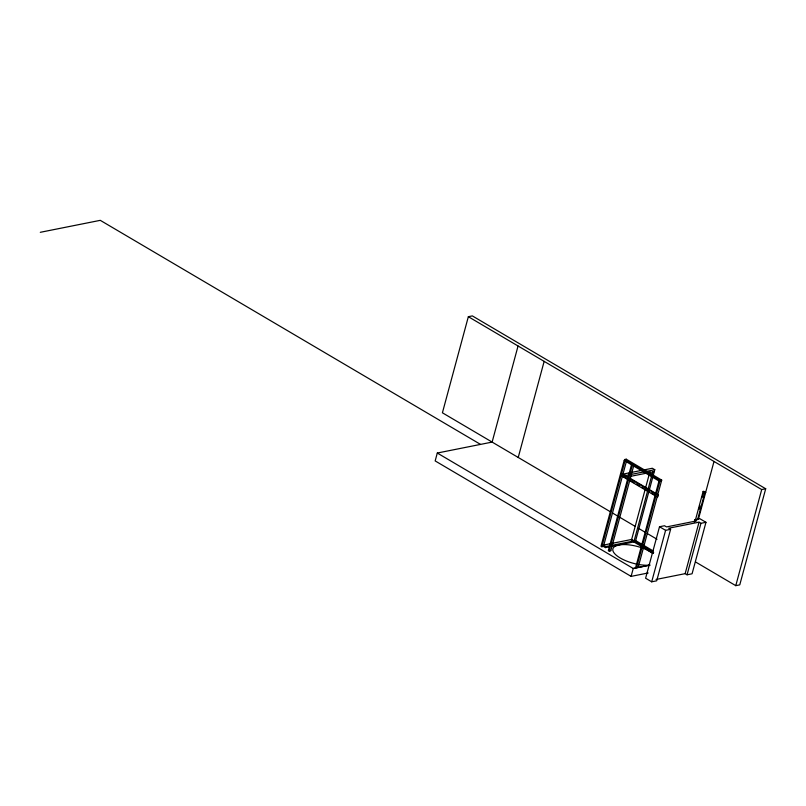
<?xml version="1.0" encoding="UTF-8"?>
<svg xmlns="http://www.w3.org/2000/svg" width="806" height="806" viewBox="0 0 806 806"><rect width="100%" height="100%" fill="white"/><g stroke="black" fill="none" stroke-linecap="round" stroke-linejoin="round"><path stroke-width="1.21" d="M695.659 562.024L735.777 585.66L739.767 584.864L765.7 488.768L472.336 315.902L468.346 316.698L442.413 412.793L610.394 511.77M518.057 345.996L492.123 442.091L437.295 453.032L435.169 460.921L631.108 576.381L648.165 572.975M518.228 457.465L544.151 361.37M624.318 460.548L624.6 459.521L626.222 459.198L661.706 480.104L638.281 566.94L636.649 567.263L635.833 566.779L658.986 480.981M660.608 480.648L661.434 481.142L659.802 481.464L624.156 460.458L601.004 546.256L601.83 546.74L624.982 460.941M625.94 460.226L626.222 459.198M626.282 461.828L603.452 546.418L601.83 546.74M602.636 545.934L605.447 547.606L605.719 546.579L635.652 540.604L652.941 550.8M631.491 464.78L608.339 550.579L609.165 551.062L610.787 550.74L633.939 464.941M609.165 551.062L632.317 465.264M631.38 540.483L649.938 471.681M611.613 546.377L633.848 541.944L652.739 471.923M635.37 541.632L654.784 469.717L652.306 468.256L623.199 474.069L625.678 475.52L643.863 471.893M631.108 576.381L633.244 568.492L649.817 565.046L647.722 565.258A23.414 8.654 15.1 0 1 620.177 557.974A23.414 8.654 15.1 0 1 615.321 546.166L618.706 545.037A23.414 8.654 15.1 0 1 645.969 549.41L652.941 553.369M636.649 567.263L660.084 480.436L661.706 480.104M630.342 478.391L658.421 494.934L657.918 496.778L657.172 496.919M650.16 551.556L650.432 550.518L631.652 539.456L603.251 545.128L605.719 546.579M651.268 552.211L651.55 551.173L650.432 550.518M694.218 522.117L694.863 519.719L696.787 520.847L666.522 526.923L664.517 525.744L659.51 526.741L645.616 578.224L651.701 581.811L656.709 580.804L670.602 529.33L668.728 528.222L699.034 522.177L700.958 523.306L705.965 522.308L692.072 573.791L687.065 574.789L685.15 573.65L656.044 579.464M651.701 581.811L665.595 530.328L670.602 529.33M694.994 521.623L703.134 491.438L705.663 492.335L703.134 491.438M699.004 509.402L699.981 505.775M702.258 497.322L703.89 491.287M697.744 519.054L704.918 492.486M698.5 518.893L714.005 461.455M685.15 573.65L699.034 522.177M687.065 574.789L700.958 523.306M735.777 585.66L761.71 489.564L765.7 488.768M40.3 232.309L100.276 220.34L480.255 444.237M646.291 471.409L654.784 469.717M631.158 476.235L654.26 471.621M657.666 495.086L658.421 494.934M694.863 519.719L699.87 518.721L705.965 522.308M605.447 547.606L609.145 546.871M649.938 565.157L633.244 568.492L437.295 453.032M468.346 316.698L761.71 489.564M624.6 459.521L660.084 480.436M622.786 473.938L628.186 477.122M623.098 474.714L655.51 493.816M622.685 475.973L625.154 477.434M622.282 475.772L627.683 478.955M630.927 480.87L634.161 482.774M636.327 484.043L639.561 485.958M641.727 487.227L643.883 488.507M646.039 489.776L649.283 491.68M651.439 492.96L654.684 494.864M621.527 475.923L656.094 496.284M659.51 526.741L665.595 530.328M612.56 513.049L635.33 526.469M638.584 528.383L645.092 532.222M647.258 533.501L657.011 539.244M651.55 551.173L653.696 552.442M633.848 541.944L653.414 553.47M609.971 550.256L610.787 550.74M637.455 566.457L638.281 566.94"/></g></svg>
